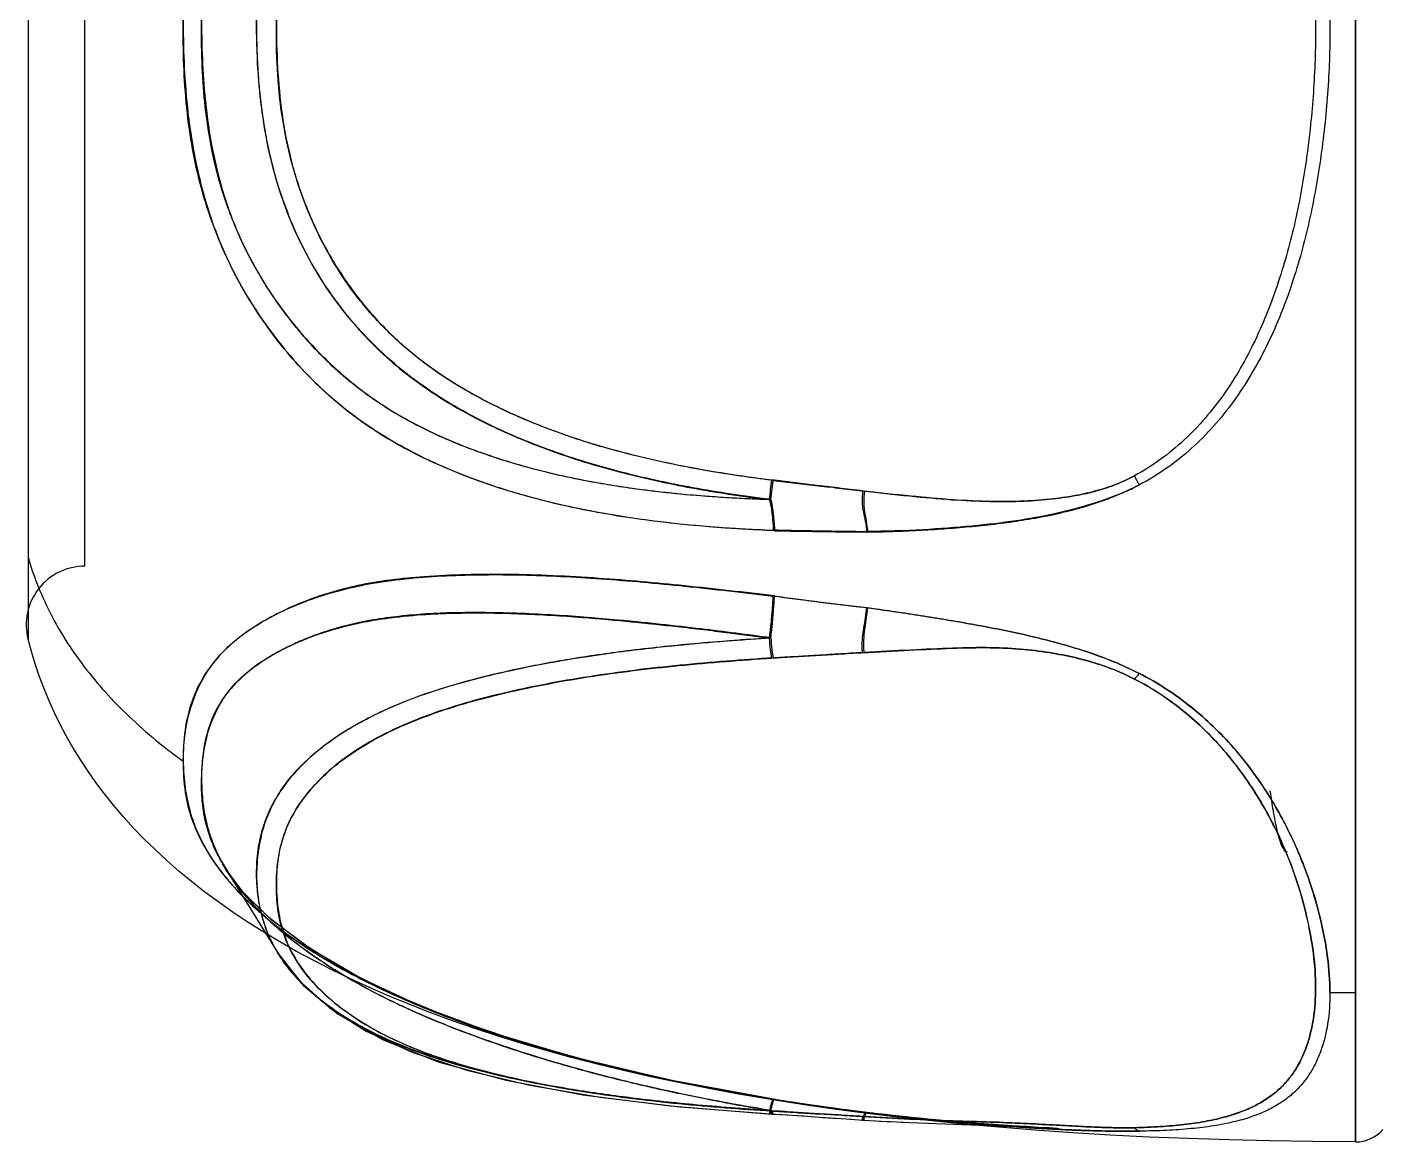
# Model space of a CAD drawing. Header units: millimetres. Extents: x 4086 to 8300, y 123 to 1549.
# Drawn here: x 7337.46 to 7352.25, y 820.61 to 832.77 of the extents above; entities that cross this region are included whole.
import ezdxf

# ---------------------------------------------------------------- set-up
doc = ezdxf.new("R2010")
doc.units = ezdxf.units.MM
doc.layers.add('端子', color=102, linetype='Continuous')

msp = doc.modelspace()

# ---------------------------------------------------------------- linework, layer by layer
at = {"layer": '端子', "color": 0, "linetype": 'Continuous'}
for p, q in [((7351.95, 844.928), (7351.95, 820.609)), ((7351.952, 844.928), (7351.952, 820.609)), ((7337.473, 839.446), (7337.473, 826.091)), ((7338.093, 826.889), (7338.093, 838.649)), ((7345.575, 827.612), (7345.601, 827.824)), ((7351.023, 824.431), (7351.022, 824.439)), ((7339.626, 823.59), (7340.201, 822.663)), ((7339.638, 823.573), (7340.208, 822.654)), ((7345.659, 821.064), (7345.604, 821.073)), ((7345.892, 821.028), (7345.615, 821.071)), ((7345.998, 821.013), (7345.853, 821.035)), ((7346.152, 820.991), (7345.97, 821.017)), ((7346.12, 820.878), (7346.285, 820.867)), ((7346.303, 820.97), (7346.128, 820.994)), ((7346.145, 820.876), (7346.306, 820.865)), ((7346.434, 820.953), (7346.284, 820.973)), ((7346.285, 820.867), (7346.453, 820.855)), ((7346.503, 820.944), (7346.373, 820.961)), ((7346.436, 820.857), (7346.588, 820.845)), ((7346.708, 820.92), (7346.501, 820.945)), ((7346.826, 820.906), (7346.703, 820.92)), ((7346.938, 820.893), (7346.822, 820.906)), ((7347.059, 820.881), (7346.936, 820.894)), ((7347.174, 820.869), (7347.045, 820.882)), ((7347.286, 820.858), (7347.162, 820.87)), ((7347.413, 820.846), (7347.284, 820.858)), ((7346.571, 820.847), (7346.625, 820.843)), ((7346.588, 820.845), (7346.78, 820.835)), ((7346.759, 820.836), (7346.88, 820.83)), ((7346.78, 820.835), (7346.894, 820.829)), ((7346.88, 820.83), (7347.018, 820.824)), ((7346.997, 820.824), (7348.044, 820.783)), ((7347.535, 820.835), (7347.404, 820.847)), ((7347.67, 820.824), (7347.528, 820.836)), ((7347.812, 820.813), (7347.665, 820.825)), ((7347.898, 820.806), (7347.806, 820.813)), ((7348.057, 820.795), (7347.897, 820.806)), ((7348.018, 820.784), (7348.542, 820.763)), ((7348.208, 820.785), (7348.057, 820.795)), ((7348.359, 820.775), (7348.207, 820.784)), ((7348.493, 820.767), (7348.357, 820.775)), ((7348.445, 820.767), (7348.72, 820.755)), ((7348.612, 820.761), (7348.491, 820.767)), ((7348.701, 820.756), (7348.607, 820.761))]:
    msp.add_line(p, q, dxfattribs=at)
for points in [[(7345.614, 821.071), (7344.593, 821.257), (7343.675, 821.467), (7342.85, 821.698), (7342.112, 821.949), (7341.472, 822.212), (7340.933, 822.482), (7340.476, 822.764), (7340.099, 823.056), (7339.815, 823.338), (7339.623, 823.594)], [(7345.603, 821.074), (7344.455, 821.286), (7343.438, 821.529), (7342.537, 821.799), (7341.752, 822.091), (7341.098, 822.394), (7340.558, 822.71), (7340.131, 823.028), (7339.839, 823.309), (7339.639, 823.572)], [(7340.192, 822.677), (7340.436, 822.362), (7340.757, 822.076), (7341.163, 821.817), (7341.663, 821.588), (7342.259, 821.392), (7342.945, 821.229), (7343.714, 821.096), (7344.581, 820.993), (7345.572, 820.915)], [(7340.195, 822.672), (7340.474, 822.319), (7340.854, 822.003), (7341.346, 821.722), (7341.959, 821.48), (7342.687, 821.283), (7343.524, 821.124), (7344.478, 821.001), (7345.586, 820.912)], [(7345.572, 820.916), (7345.933, 820.893), (7346.145, 820.876)], [(7345.587, 820.913), (7345.762, 820.903), (7345.963, 820.89)]]:
    msp.add_lwpolyline(points, dxfattribs=at)
for centre, radius, start, end in [((7275.23, 836.399), 70.876, 352.88304, 353.05565), ((7338.093, 826.249), 0.64, 90, 194.2682), ((7352.126, 889.496), 67.258, 269.61367, 269.84997), ((7351.952, 821.009), 0.4, 270, 318.3894)]:
    msp.add_arc(centre, radius, start, end, dxfattribs=at)
for points, knots in [([(7345.615, 838.262), (7345.376, 838.252), (7344.952, 838.227), (7344.348, 838.167), (7343.829, 838.092), (7343.334, 837.995), (7342.853, 837.874), (7342.344, 837.711), (7341.798, 837.486), (7341.23, 837.174), (7340.674, 836.742), (7340.17, 836.186), (7339.731, 835.516), (7339.401, 834.737), (7339.206, 833.866), (7339.152, 832.925), (7339.183, 831.977), (7339.33, 831.066), (7339.614, 830.244), (7340.034, 829.532), (7340.535, 828.933), (7341.093, 828.461), (7341.674, 828.116), (7342.234, 827.87), (7342.766, 827.691), (7343.263, 827.561), (7343.773, 827.458), (7344.305, 827.379), (7344.922, 827.316), (7345.358, 827.291), (7345.602, 827.281)], [0, 0, 0, 0, 0.037272, 0.066293, 0.094445, 0.119035, 0.144822, 0.171736, 0.202224, 0.236738, 0.27231, 0.311362, 0.353278, 0.396402, 0.442618, 0.491552, 0.542845, 0.590278, 0.634789, 0.677413, 0.718433, 0.755855, 0.790791, 0.823283, 0.851048, 0.878137, 0.903321, 0.931985, 0.961901, 1, 1, 1, 1]), ([(7345.615, 827.276), (7345.376, 827.285), (7344.95, 827.31), (7344.344, 827.371), (7343.821, 827.447), (7343.322, 827.545), (7342.837, 827.668), (7342.322, 827.834), (7341.774, 828.063), (7341.205, 828.379), (7340.654, 828.814), (7340.155, 829.371), (7339.723, 830.037), (7339.398, 830.81), (7339.206, 831.671), (7339.152, 832.602), (7339.182, 833.542), (7339.324, 834.445), (7339.599, 835.26), (7340.01, 835.971), (7340.504, 836.572), (7341.057, 837.051), (7341.639, 837.403), (7342.203, 837.655), (7342.742, 837.839), (7343.245, 837.972), (7343.76, 838.077), (7344.297, 838.158), (7344.919, 838.221), (7345.357, 838.246), (7345.602, 838.256)], [0, 0, 0, 0, 0.037346, 0.066522, 0.094836, 0.119607, 0.145717, 0.172825, 0.203746, 0.238209, 0.273832, 0.312707, 0.354189, 0.396884, 0.442618, 0.491003, 0.541878, 0.588836, 0.633021, 0.675089, 0.716019, 0.753622, 0.788525, 0.821631, 0.84968, 0.877239, 0.902676, 0.931579, 0.961741, 1, 1, 1, 1]), ([(7345.575, 837.925), (7345.448, 837.921), (7345.193, 837.91), (7344.793, 837.883), (7344.441, 837.85), (7344.152, 837.814), (7343.9, 837.778), (7343.61, 837.73), (7343.259, 837.658), (7342.887, 837.565), (7342.515, 837.451), (7342.167, 837.322), (7341.85, 837.183), (7341.556, 837.03), (7341.29, 836.866), (7341.043, 836.687), (7340.818, 836.496), (7340.613, 836.293), (7340.435, 836.093), (7340.291, 835.911), (7340.181, 835.756), (7340.092, 835.623), (7339.998, 835.472), (7339.885, 835.27), (7339.778, 835.05), (7339.68, 834.815), (7339.586, 834.549), (7339.502, 834.236), (7339.432, 833.872), (7339.385, 833.473), (7339.363, 833.015), (7339.366, 832.55), (7339.392, 832.059), (7339.453, 831.561), (7339.57, 831.031), (7339.757, 830.503), (7340.025, 829.991), (7340.353, 829.531), (7340.718, 829.134), (7341.059, 828.841), (7341.408, 828.598), (7341.746, 828.407), (7342.113, 828.24), (7342.466, 828.106), (7342.823, 827.994), (7343.175, 827.902), (7343.5, 827.832), (7343.791, 827.78), (7344.007, 827.747), (7344.189, 827.722), (7344.366, 827.701), (7344.602, 827.676), (7344.861, 827.654), (7345.115, 827.637), (7345.343, 827.625), (7345.49, 827.62), (7345.56, 827.618)], [0, 0, 0, 0, 0.020802, 0.041599, 0.065545, 0.078507, 0.089182, 0.107083, 0.126562, 0.147556, 0.169764, 0.190123, 0.208017, 0.226287, 0.244271, 0.259031, 0.275982, 0.292534, 0.305986, 0.319737, 0.330463, 0.336959, 0.345996, 0.359496, 0.374617, 0.385902, 0.401179, 0.42057, 0.43881, 0.461763, 0.486063, 0.513675, 0.537719, 0.566251, 0.595554, 0.626213, 0.657417, 0.689676, 0.718301, 0.745167, 0.762943, 0.78781, 0.808297, 0.828856, 0.849324, 0.869509, 0.888199, 0.903616, 0.917855, 0.923853, 0.933534, 0.947021, 0.962696, 0.97599, 0.988441, 1, 1, 1, 1]), ([(7345.575, 827.613), (7345.448, 827.617), (7345.193, 827.627), (7344.793, 827.654), (7344.441, 827.688), (7344.152, 827.724), (7343.9, 827.759), (7343.61, 827.807), (7343.26, 827.879), (7342.888, 827.972), (7342.515, 828.087), (7342.168, 828.215), (7341.851, 828.354), (7341.557, 828.507), (7341.29, 828.671), (7341.044, 828.85), (7340.818, 829.042), (7340.614, 829.244), (7340.436, 829.445), (7340.291, 829.627), (7340.181, 829.781), (7340.092, 829.915), (7339.998, 830.066), (7339.885, 830.267), (7339.778, 830.487), (7339.68, 830.723), (7339.586, 830.989), (7339.502, 831.302), (7339.432, 831.666), (7339.385, 832.065), (7339.363, 832.524), (7339.366, 832.989), (7339.392, 833.48), (7339.453, 833.978), (7339.571, 834.508), (7339.758, 835.036), (7340.026, 835.548), (7340.355, 836.009), (7340.719, 836.405), (7341.06, 836.698), (7341.41, 836.941), (7341.747, 837.131), (7342.115, 837.298), (7342.467, 837.432), (7342.825, 837.544), (7343.177, 837.636), (7343.502, 837.705), (7343.793, 837.758), (7344.008, 837.791), (7344.19, 837.815), (7344.367, 837.837), (7344.603, 837.862), (7344.862, 837.884), (7345.115, 837.901), (7345.343, 837.912), (7345.49, 837.918), (7345.56, 837.92)], [0, 0, 0, 0, 0.0208, 0.041593, 0.065535, 0.0785, 0.08916, 0.107053, 0.126525, 0.147515, 0.169722, 0.190087, 0.207983, 0.226256, 0.244245, 0.259011, 0.275963, 0.292523, 0.305978, 0.319734, 0.330463, 0.33696, 0.346, 0.359505, 0.374627, 0.38591, 0.401202, 0.420593, 0.43884, 0.461802, 0.486122, 0.513773, 0.537788, 0.566331, 0.595643, 0.62632, 0.657532, 0.689789, 0.718402, 0.745262, 0.763019, 0.787897, 0.808389, 0.82895, 0.849423, 0.869603, 0.888278, 0.903693, 0.917908, 0.92389, 0.933586, 0.947081, 0.962739, 0.976016, 0.988453, 1, 1, 1, 1]), ([(7345.56, 827.618), (7345.28, 827.652), (7344.755, 827.73), (7344.025, 827.886), (7343.393, 828.068), (7342.849, 828.27), (7342.382, 828.486), (7341.986, 828.712), (7341.65, 828.944), (7341.359, 829.188), (7341.099, 829.449), (7340.863, 829.731), (7340.652, 830.037), (7340.467, 830.362), (7340.312, 830.708), (7340.185, 831.074), (7340.086, 831.468), (7340.013, 831.906), (7339.971, 832.397), (7339.961, 832.921), (7339.988, 833.433), (7340.05, 833.898), (7340.142, 834.317), (7340.263, 834.703), (7340.413, 835.063), (7340.59, 835.399), (7340.792, 835.712), (7341.019, 836.003), (7341.271, 836.272), (7341.551, 836.52), (7341.869, 836.752), (7342.237, 836.976), (7342.672, 837.192), (7343.187, 837.401), (7343.778, 837.588), (7344.402, 837.739), (7345.006, 837.849), (7345.393, 837.903), (7345.575, 837.925)], [0, 0, 0, 0, 0.049736, 0.093307, 0.131397, 0.165326, 0.195472, 0.221878, 0.245465, 0.267349, 0.288629, 0.310166, 0.332104, 0.353908, 0.375984, 0.398693, 0.422021, 0.447515, 0.476681, 0.508846, 0.539754, 0.566721, 0.591495, 0.615146, 0.637863, 0.660055, 0.681869, 0.703486, 0.724923, 0.746607, 0.769288, 0.794089, 0.822351, 0.854738, 0.891885, 0.931304, 0.967758, 1, 1, 1, 1]), ([(7345.56, 837.92), (7345.278, 837.885), (7344.749, 837.807), (7344.013, 837.649), (7343.376, 837.464), (7342.829, 837.259), (7342.36, 837.04), (7341.963, 836.812), (7341.627, 836.576), (7341.336, 836.329), (7341.076, 836.063), (7340.839, 835.775), (7340.629, 835.464), (7340.445, 835.132), (7340.293, 834.781), (7340.169, 834.407), (7340.072, 834.002), (7340.003, 833.55), (7339.966, 833.045), (7339.963, 832.515), (7339.997, 832.008), (7340.067, 831.548), (7340.166, 831.134), (7340.294, 830.751), (7340.452, 830.392), (7340.637, 830.058), (7340.849, 829.747), (7341.085, 829.459), (7341.346, 829.194), (7341.64, 828.949), (7341.975, 828.716), (7342.368, 828.491), (7342.835, 828.274), (7343.387, 828.067), (7344.036, 827.88), (7344.776, 827.723), (7345.302, 827.646), (7345.575, 827.613)], [0, 0, 0, 0, 0.050113, 0.094095, 0.132488, 0.166647, 0.19694, 0.223444, 0.247137, 0.269143, 0.290638, 0.312482, 0.334684, 0.35669, 0.379067, 0.402082, 0.425899, 0.452298, 0.482519, 0.515033, 0.545445, 0.57203, 0.596685, 0.620335, 0.643157, 0.665534, 0.687528, 0.709328, 0.730911, 0.753016, 0.776584, 0.802686, 0.83268, 0.867045, 0.906451, 0.951544, 1, 1, 1, 1]), ([(7349.595, 837.761), (7349.698, 837.708), (7349.895, 837.587), (7350.255, 837.299), (7350.641, 836.863), (7350.994, 836.26), (7351.258, 835.607), (7351.451, 834.922), (7351.579, 834.214), (7351.655, 833.494), (7351.682, 832.768), (7351.656, 832.043), (7351.578, 831.323), (7351.449, 830.616), (7351.259, 829.93), (7350.994, 829.277), (7350.64, 828.675), (7350.256, 828.238), (7349.895, 827.95), (7349.698, 827.829), (7349.595, 827.776)], [0, 0, 0, 0, 0.030569, 0.061082, 0.122107, 0.183458, 0.24553, 0.308306, 0.371818, 0.43582, 0.500027, 0.564214, 0.628168, 0.691693, 0.754509, 0.816544, 0.877906, 0.938899, 0.969399, 1, 1, 1, 1]), ([(7345.601, 837.713), (7345.261, 837.672), (7344.585, 837.567), (7343.585, 837.322), (7342.784, 837.019), (7342.178, 836.7), (7341.752, 836.412), (7341.365, 836.072), (7340.916, 835.554), (7340.492, 834.803), (7340.264, 833.971), (7340.19, 833.292), (7340.177, 832.778), (7340.193, 832.264), (7340.245, 831.753), (7340.349, 831.251), (7340.516, 830.763), (7340.741, 830.299), (7341.022, 829.867), (7341.355, 829.477), (7341.74, 829.14), (7342.165, 828.851), (7342.619, 828.607), (7343.092, 828.403), (7343.738, 828.179), (7344.569, 827.977), (7345.247, 827.872), (7345.586, 827.83)], [0, 0, 0, 0, 0.0625, 0.125, 0.1875, 0.21875, 0.25, 0.28125, 0.3125, 0.375, 0.4375, 0.46875, 0.5, 0.53125, 0.5625, 0.59375, 0.625, 0.65625, 0.6875, 0.71875, 0.75, 0.78125, 0.8125, 0.84375, 0.875, 0.9375, 1, 1, 1, 1]), ([(7345.601, 827.824), (7345.261, 827.866), (7344.585, 827.97), (7343.585, 828.215), (7342.784, 828.518), (7342.178, 828.838), (7341.752, 829.126), (7341.365, 829.465), (7340.916, 829.983), (7340.492, 830.735), (7340.264, 831.567), (7340.19, 832.246), (7340.177, 832.76), (7340.193, 833.274), (7340.245, 833.784), (7340.349, 834.286), (7340.516, 834.774), (7340.741, 835.239), (7341.022, 835.671), (7341.355, 836.06), (7341.74, 836.398), (7342.165, 836.687), (7342.619, 836.931), (7343.092, 837.134), (7343.738, 837.358), (7344.569, 837.561), (7345.247, 837.665), (7345.586, 837.707)], [0, 0, 0, 0, 0.0625, 0.125, 0.1875, 0.21875, 0.25, 0.28125, 0.3125, 0.375, 0.4375, 0.46875, 0.5, 0.53125, 0.5625, 0.59375, 0.625, 0.65625, 0.6875, 0.71875, 0.75, 0.78125, 0.8125, 0.84375, 0.875, 0.9375, 1, 1, 1, 1]), ([(7349.541, 837.662), (7349.639, 837.61), (7349.828, 837.492), (7350.171, 837.209), (7350.536, 836.78), (7350.872, 836.19), (7351.124, 835.551), (7351.304, 834.878), (7351.427, 834.186), (7351.501, 833.48), (7351.525, 832.769), (7351.5, 832.057), (7351.428, 831.352), (7351.306, 830.659), (7351.123, 829.987), (7350.872, 829.348), (7350.537, 828.757), (7350.171, 828.329), (7349.827, 828.046), (7349.639, 827.927), (7349.541, 827.875)], [0, 0, 0, 0, 0.030171, 0.060305, 0.120828, 0.18206, 0.244192, 0.307246, 0.371089, 0.435406, 0.499978, 0.56457, 0.628936, 0.692766, 0.755777, 0.817946, 0.879169, 0.939722, 0.969867, 1, 1, 1, 1]), ([(7346.578, 827.71), (7346.488, 827.718), (7346.311, 827.743), (7346.056, 827.772), (7345.815, 827.801), (7345.662, 827.822), (7345.586, 827.83)], [0, 0, 0, 0, 0.270115, 0.537354, 0.771034, 1, 1, 1, 1]), ([(7345.601, 827.824), (7345.683, 827.816), (7345.847, 827.795), (7346.095, 827.766), (7346.345, 827.739), (7346.512, 827.714), (7346.596, 827.707)], [0, 0, 0, 0, 0.246382, 0.495465, 0.747269, 1, 1, 1, 1]), ([(7346.578, 827.71), (7346.747, 827.69), (7347.071, 827.655), (7347.534, 827.612), (7347.95, 827.592), (7348.318, 827.594), (7348.638, 827.618), (7348.916, 827.659), (7349.155, 827.714), (7349.36, 827.786), (7349.484, 827.844), (7349.541, 827.875)], [0, 0, 0, 0, 0.170461, 0.32472, 0.463164, 0.584922, 0.690978, 0.783451, 0.864027, 0.935143, 1, 1, 1, 1]), ([(7349.541, 827.875), (7349.485, 827.844), (7349.361, 827.786), (7349.156, 827.715), (7348.918, 827.659), (7348.643, 827.618), (7348.324, 827.594), (7347.958, 827.591), (7347.545, 827.611), (7347.086, 827.653), (7346.764, 827.687), (7346.596, 827.707)], [0, 0, 0, 0, 0.065046, 0.136318, 0.217009, 0.309579, 0.415709, 0.537457, 0.675774, 0.829835, 1, 1, 1, 1]), ([(7349.541, 827.875), (7349.546, 827.863), (7349.557, 827.84), (7349.575, 827.807), (7349.588, 827.786), (7349.595, 827.776)], [0, 0, 0, 0, 0.339612, 0.675413, 1, 1, 1, 1]), ([(7346.578, 827.71), (7346.576, 827.697), (7346.573, 827.672), (7346.571, 827.636), (7346.57, 827.604), (7346.571, 827.573), (7346.573, 827.545), (7346.576, 827.517), (7346.582, 827.488), (7346.588, 827.456), (7346.597, 827.421), (7346.606, 827.378), (7346.615, 827.325), (7346.619, 827.286), (7346.621, 827.264)], [0, 0, 0, 0, 0.086698, 0.166602, 0.238969, 0.305047, 0.367645, 0.429408, 0.493685, 0.563714, 0.643396, 0.737995, 0.853192, 1, 1, 1, 1]), ([(7346.596, 827.707), (7346.591, 827.665), (7346.585, 827.595), (7346.592, 827.502), (7346.609, 827.417), (7346.622, 827.338), (7346.629, 827.282), (7346.63, 827.262)], [0, 0, 0, 0, 0.280003, 0.466672, 0.624809, 0.862265, 1, 1, 1, 1]), ([(7349.595, 827.776), (7349.511, 827.732), (7349.325, 827.65), (7349.016, 827.544), (7348.653, 827.452), (7348.234, 827.377), (7347.755, 827.321), (7347.211, 827.281), (7346.826, 827.269), (7346.621, 827.266)], [0, 0, 0, 0, 0.09347, 0.200301, 0.322545, 0.462091, 0.620092, 0.798254, 1, 1, 1, 1]), ([(7346.63, 827.261), (7346.723, 827.263), (7346.907, 827.267), (7347.184, 827.279), (7347.461, 827.296), (7347.737, 827.319), (7348.012, 827.347), (7348.286, 827.384), (7348.559, 827.43), (7348.828, 827.49), (7349.092, 827.565), (7349.349, 827.658), (7349.515, 827.734), (7349.595, 827.776)], [0, 0, 0, 0, 0.091378, 0.182686, 0.274044, 0.36531, 0.456435, 0.54768, 0.638816, 0.72948, 0.82007, 0.910251, 1, 1, 1, 1]), ([(7345.56, 827.618), (7345.562, 827.61), (7345.568, 827.588), (7345.577, 827.541), (7345.585, 827.483), (7345.592, 827.42), (7345.598, 827.355), (7345.601, 827.307), (7345.602, 827.282)], [0, 0, 0, 0, 0.067842, 0.207345, 0.425057, 0.578601, 0.77063, 1, 1, 1, 1]), ([(7345.575, 827.612), (7345.579, 827.598), (7345.585, 827.571), (7345.591, 827.533), (7345.595, 827.503), (7345.599, 827.472), (7345.603, 827.431), (7345.608, 827.382), (7345.612, 827.335), (7345.614, 827.301), (7345.615, 827.282), (7345.615, 827.276)], [0, 0, 0, 0, 0.12934, 0.243726, 0.33539, 0.398212, 0.52336, 0.69793, 0.836378, 0.940712, 1, 1, 1, 1]), ([(7346.621, 827.264), (7346.613, 827.264), (7346.565, 827.264), (7346.477, 827.266), (7346.356, 827.267), (7346.234, 827.269), (7346.112, 827.271), (7345.989, 827.273), (7345.867, 827.275), (7345.746, 827.278), (7345.658, 827.28), (7345.61, 827.281), (7345.602, 827.281)], [0, 0, 0, 0, 0.02297, 0.141526, 0.259625, 0.380375, 0.50032, 0.620247, 0.740994, 0.859679, 0.977545, 1, 1, 1, 1]), ([(7345.615, 827.276), (7345.623, 827.275), (7345.671, 827.274), (7345.759, 827.273), (7345.881, 827.27), (7346.004, 827.269), (7346.126, 827.267), (7346.249, 827.265), (7346.372, 827.264), (7346.494, 827.262), (7346.58, 827.262), (7346.626, 827.262), (7346.63, 827.262)], [0, 0, 0, 0, 0.022863, 0.14183, 0.260988, 0.382598, 0.503473, 0.624353, 0.745921, 0.864898, 0.985583, 1, 1, 1, 1]), ([(7337.473, 826.986), (7337.502, 826.886), (7337.57, 826.688), (7337.7, 826.397), (7337.861, 826.109), (7338.125, 825.722), (7338.452, 825.355), (7338.837, 825.01), (7339.053, 824.843), (7339.166, 824.761)], [0, 0, 0, 0, 0.108886, 0.220602, 0.335989, 0.455943, 0.713082, 0.852375, 1, 1, 1, 1]), ([(7345.616, 826.564), (7345.289, 826.603), (7344.651, 826.676), (7343.68, 826.764), (7342.731, 826.809), (7341.851, 826.791), (7341.101, 826.703), (7340.488, 826.521), (7339.985, 826.273), (7339.584, 825.969), (7339.322, 825.609), (7339.198, 825.24), (7339.161, 824.897), (7339.167, 824.586), (7339.212, 824.291), (7339.305, 824.001), (7339.466, 823.698), (7339.718, 823.373), (7340.07, 823.041), (7340.497, 822.727), (7340.944, 822.464), (7341.38, 822.247), (7341.799, 822.066), (7342.207, 821.91), (7342.615, 821.769), (7343.027, 821.642), (7343.46, 821.52), (7343.925, 821.403), (7344.425, 821.29), (7344.992, 821.176), (7345.386, 821.108), (7345.605, 821.073)], [0, 0, 0, 0, 0.063843, 0.124532, 0.1892, 0.248014, 0.295182, 0.33536, 0.371448, 0.403405, 0.432148, 0.456407, 0.47812, 0.498706, 0.516713, 0.535711, 0.557592, 0.582937, 0.615144, 0.651098, 0.685596, 0.715624, 0.745639, 0.773992, 0.800569, 0.829274, 0.857657, 0.887858, 0.922249, 0.957135, 1, 1, 1, 1]), ([(7339.166, 824.761), (7339.168, 824.905), (7339.193, 825.193), (7339.331, 825.615), (7339.607, 826), (7340.041, 826.31), (7340.592, 826.559), (7341.273, 826.729), (7342.04, 826.795), (7342.871, 826.801), (7343.738, 826.756), (7344.654, 826.673), (7345.28, 826.601), (7345.602, 826.561)], [0, 0, 0, 0, 0.057595, 0.114849, 0.175176, 0.243697, 0.325558, 0.415711, 0.523195, 0.632284, 0.747923, 0.870057, 1, 1, 1, 1]), ([(7345.56, 826.104), (7345.562, 826.118), (7345.568, 826.16), (7345.576, 826.238), (7345.585, 826.325), (7345.592, 826.409), (7345.597, 826.483), (7345.601, 826.535), (7345.602, 826.561)], [0, 0, 0, 0, 0.091096, 0.27632, 0.51583, 0.663098, 0.82621, 1, 1, 1, 1]), ([(7345.575, 826.107), (7345.578, 826.135), (7345.584, 826.184), (7345.591, 826.248), (7345.595, 826.296), (7345.599, 826.34), (7345.603, 826.391), (7345.608, 826.45), (7345.611, 826.502), (7345.614, 826.538), (7345.615, 826.557), (7345.616, 826.564)], [0, 0, 0, 0, 0.182154, 0.323191, 0.425677, 0.491431, 0.612871, 0.765259, 0.875982, 0.954883, 1, 1, 1, 1]), ([(7346.621, 826.434), (7346.613, 826.435), (7346.565, 826.44), (7346.477, 826.45), (7346.356, 826.464), (7346.234, 826.479), (7346.111, 826.494), (7345.989, 826.51), (7345.867, 826.525), (7345.746, 826.541), (7345.658, 826.553), (7345.61, 826.56), (7345.602, 826.561)], [0, 0, 0, 0, 0.02289, 0.141276, 0.259268, 0.379947, 0.499864, 0.619811, 0.740617, 0.859402, 0.977444, 1, 1, 1, 1]), ([(7345.616, 826.564), (7345.623, 826.563), (7345.671, 826.556), (7345.759, 826.545), (7345.881, 826.528), (7346.004, 826.512), (7346.126, 826.496), (7346.249, 826.481), (7346.372, 826.466), (7346.494, 826.451), (7346.58, 826.441), (7346.626, 826.436), (7346.63, 826.435)], [0, 0, 0, 0, 0.022822, 0.141906, 0.261165, 0.382839, 0.50374, 0.624602, 0.74611, 0.864996, 0.985545, 1, 1, 1, 1]), ([(7345.575, 826.107), (7345.448, 826.124), (7345.194, 826.158), (7344.793, 826.207), (7344.442, 826.247), (7344.152, 826.277), (7343.901, 826.302), (7343.611, 826.328), (7343.261, 826.353), (7342.89, 826.373), (7342.518, 826.383), (7342.171, 826.383), (7341.855, 826.372), (7341.561, 826.348), (7341.295, 826.314), (7341.049, 826.268), (7340.824, 826.211), (7340.618, 826.143), (7340.439, 826.071), (7340.294, 826.003), (7340.182, 825.943), (7340.093, 825.89), (7340, 825.83), (7339.888, 825.749), (7339.78, 825.655), (7339.681, 825.552), (7339.588, 825.433), (7339.503, 825.284), (7339.432, 825.105), (7339.385, 824.903), (7339.363, 824.671), (7339.366, 824.436), (7339.392, 824.189), (7339.456, 823.935), (7339.579, 823.657), (7339.771, 823.367), (7340.04, 823.071), (7340.367, 822.792), (7340.73, 822.537), (7341.066, 822.336), (7341.414, 822.154), (7341.75, 821.998), (7342.116, 821.848), (7342.467, 821.718), (7342.824, 821.597), (7343.176, 821.489), (7343.5, 821.396), (7343.791, 821.32), (7344.007, 821.266), (7344.189, 821.224), (7344.366, 821.183), (7344.602, 821.132), (7344.861, 821.08), (7345.114, 821.031), (7345.343, 820.99), (7345.49, 820.965), (7345.56, 820.953)], [0, 0, 0, 0, 0.02594, 0.05181, 0.081492, 0.097496, 0.11064, 0.132575, 0.156252, 0.18148, 0.20775, 0.231365, 0.25164, 0.271748, 0.290832, 0.305872, 0.322382, 0.337723, 0.349643, 0.361333, 0.370112, 0.375288, 0.382311, 0.392433, 0.403272, 0.411053, 0.421248, 0.433852, 0.445525, 0.460113, 0.475491, 0.492681, 0.507498, 0.525485, 0.54539, 0.56867, 0.595427, 0.626027, 0.655416, 0.68485, 0.705241, 0.734749, 0.759671, 0.785038, 0.810539, 0.835838, 0.859341, 0.878758, 0.896698, 0.904255, 0.91645, 0.933431, 0.953151, 0.96986, 0.985497, 1, 1, 1, 1]), ([(7345.575, 820.951), (7345.447, 820.972), (7345.193, 821.016), (7344.792, 821.092), (7344.441, 821.166), (7344.152, 821.232), (7343.9, 821.292), (7343.61, 821.367), (7343.26, 821.464), (7342.888, 821.577), (7342.516, 821.701), (7342.169, 821.828), (7341.853, 821.956), (7341.559, 822.085), (7341.294, 822.214), (7341.047, 822.346), (7340.823, 822.48), (7340.617, 822.615), (7340.438, 822.744), (7340.293, 822.858), (7340.182, 822.953), (7340.092, 823.035), (7339.999, 823.124), (7339.888, 823.242), (7339.78, 823.369), (7339.682, 823.501), (7339.59, 823.645), (7339.505, 823.81), (7339.434, 823.996), (7339.385, 824.195), (7339.363, 824.424), (7339.366, 824.656), (7339.392, 824.903), (7339.453, 825.155), (7339.573, 825.416), (7339.767, 825.661), (7340.041, 825.875), (7340.37, 826.048), (7340.732, 826.184), (7341.069, 826.27), (7341.417, 826.329), (7341.753, 826.362), (7342.118, 826.378), (7342.469, 826.381), (7342.826, 826.372), (7343.177, 826.355), (7343.501, 826.333), (7343.792, 826.308), (7344.007, 826.288), (7344.189, 826.27), (7344.366, 826.251), (7344.603, 826.225), (7344.862, 826.195), (7345.115, 826.163), (7345.343, 826.134), (7345.49, 826.114), (7345.56, 826.104)], [0, 0, 0, 0, 0.026108, 0.052247, 0.082387, 0.098715, 0.11217, 0.134728, 0.15924, 0.185575, 0.21327, 0.238441, 0.260294, 0.282204, 0.303259, 0.320038, 0.33865, 0.356093, 0.369734, 0.383207, 0.393386, 0.399408, 0.40762, 0.419485, 0.432167, 0.441199, 0.452831, 0.466576, 0.478664, 0.493083, 0.507898, 0.524879, 0.53996, 0.558093, 0.576997, 0.59765, 0.620531, 0.646835, 0.672489, 0.698558, 0.716873, 0.743782, 0.766859, 0.790643, 0.814806, 0.839001, 0.861662, 0.880505, 0.898002, 0.905394, 0.917352, 0.934052, 0.953515, 0.970057, 0.985575, 1, 1, 1, 1]), ([(7346.578, 825.945), (7346.573, 825.969), (7346.569, 826.024), (7346.575, 826.114), (7346.591, 826.217), (7346.607, 826.325), (7346.617, 826.398), (7346.621, 826.434)], [0, 0, 0, 0, 0.146065, 0.335256, 0.550801, 0.780246, 1, 1, 1, 1]), ([(7346.596, 825.946), (7346.591, 825.968), (7346.586, 826.024), (7346.591, 826.117), (7346.603, 826.221), (7346.618, 826.329), (7346.627, 826.4), (7346.63, 826.435)], [0, 0, 0, 0, 0.141005, 0.339575, 0.563486, 0.782991, 1, 1, 1, 1]), ([(7349.595, 825.718), (7349.514, 825.759), (7349.348, 825.836), (7349.09, 825.934), (7348.825, 826.018), (7348.555, 826.091), (7348.282, 826.155), (7348.007, 826.211), (7347.731, 826.262), (7347.454, 826.31), (7347.177, 826.354), (7346.899, 826.396), (7346.714, 826.421), (7346.621, 826.434)], [0, 0, 0, 0, 0.088862, 0.178773, 0.269388, 0.360296, 0.45166, 0.543086, 0.63443, 0.725951, 0.817346, 0.90877, 1, 1, 1, 1]), ([(7346.63, 826.435), (7346.723, 826.422), (7346.908, 826.396), (7347.184, 826.354), (7347.461, 826.31), (7347.737, 826.262), (7348.012, 826.211), (7348.286, 826.155), (7348.558, 826.091), (7348.827, 826.018), (7349.091, 825.934), (7349.349, 825.836), (7349.514, 825.759), (7349.595, 825.718)], [0, 0, 0, 0, 0.091365, 0.18274, 0.274214, 0.365633, 0.456944, 0.548408, 0.639774, 0.730621, 0.821237, 0.911119, 1, 1, 1, 1]), ([(7345.56, 820.953), (7345.281, 820.97), (7344.76, 821.008), (7344.032, 821.087), (7343.402, 821.177), (7342.859, 821.278), (7342.393, 821.385), (7341.997, 821.497), (7341.661, 821.612), (7341.37, 821.733), (7341.111, 821.862), (7340.875, 822.002), (7340.663, 822.153), (7340.477, 822.315), (7340.32, 822.487), (7340.192, 822.671), (7340.091, 822.869), (7340.016, 823.088), (7339.971, 823.333), (7339.961, 823.596), (7339.986, 823.853), (7340.048, 824.088), (7340.14, 824.299), (7340.26, 824.492), (7340.409, 824.673), (7340.585, 824.841), (7340.787, 824.998), (7341.012, 825.142), (7341.262, 825.275), (7341.54, 825.399), (7341.853, 825.515), (7342.219, 825.627), (7342.636, 825.732), (7343.08, 825.824), (7343.508, 825.897), (7343.897, 825.952), (7344.247, 825.995), (7344.563, 826.028), (7344.851, 826.055), (7345.112, 826.076), (7345.351, 826.093), (7345.502, 826.103), (7345.575, 826.107)], [0, 0, 0, 0, 0.062431, 0.116761, 0.163641, 0.204637, 0.240229, 0.270494, 0.296532, 0.319586, 0.340888, 0.361292, 0.380832, 0.398991, 0.41619, 0.432818, 0.448935, 0.465706, 0.484284, 0.504537, 0.524224, 0.541882, 0.558565, 0.575377, 0.592663, 0.610746, 0.629694, 0.649648, 0.670558, 0.692862, 0.717504, 0.745337, 0.778308, 0.813636, 0.846492, 0.875432, 0.901493, 0.925141, 0.946578, 0.966038, 0.983763, 1, 1, 1, 1]), ([(7345.56, 826.104), (7345.286, 826.087), (7344.766, 826.049), (7344.037, 825.972), (7343.4, 825.881), (7342.851, 825.778), (7342.381, 825.669), (7341.983, 825.556), (7341.645, 825.439), (7341.352, 825.316), (7341.091, 825.185), (7340.855, 825.042), (7340.643, 824.887), (7340.458, 824.722), (7340.303, 824.548), (7340.176, 824.362), (7340.077, 824.16), (7340.006, 823.933), (7339.967, 823.679), (7339.962, 823.412), (7339.996, 823.156), (7340.065, 822.924), (7340.163, 822.715), (7340.292, 822.522), (7340.45, 822.343), (7340.635, 822.177), (7340.845, 822.021), (7341.079, 821.877), (7341.339, 821.744), (7341.63, 821.622), (7341.962, 821.507), (7342.352, 821.395), (7342.812, 821.286), (7343.359, 821.183), (7344.001, 821.089), (7344.75, 821.008), (7345.287, 820.968), (7345.575, 820.951)], [0, 0, 0, 0, 0.061408, 0.116445, 0.163873, 0.205313, 0.241212, 0.271665, 0.29784, 0.321032, 0.342501, 0.363099, 0.3828, 0.40106, 0.418315, 0.434889, 0.451141, 0.468437, 0.487779, 0.508416, 0.527894, 0.545353, 0.562239, 0.579365, 0.596969, 0.615437, 0.634855, 0.655363, 0.67687, 0.700042, 0.725843, 0.755452, 0.790498, 0.831647, 0.879697, 0.935534, 1, 1, 1, 1]), ([(7345.586, 825.885), (7345.583, 825.898), (7345.578, 825.929), (7345.568, 826.002), (7345.563, 826.062), (7345.56, 826.104)], [0, 0, 0, 0, 0.181784, 0.425283, 1, 1, 1, 1]), ([(7345.575, 826.107), (7345.577, 826.065), (7345.582, 826.005), (7345.592, 825.932), (7345.598, 825.901), (7345.601, 825.888)], [0, 0, 0, 0, 0.574634, 0.818138, 1, 1, 1, 1]), ([(7345.601, 825.888), (7345.263, 825.867), (7344.591, 825.816), (7343.6, 825.695), (7342.798, 825.544), (7342.188, 825.384), (7341.765, 825.242), (7341.38, 825.075), (7341.042, 824.883), (7340.758, 824.669), (7340.53, 824.437), (7340.36, 824.192), (7340.248, 823.938), (7340.191, 823.679), (7340.177, 823.42), (7340.193, 823.162), (7340.247, 822.903), (7340.355, 822.647), (7340.525, 822.402), (7340.752, 822.17), (7341.035, 821.956), (7341.37, 821.762), (7341.753, 821.596), (7342.175, 821.454), (7342.626, 821.333), (7343.096, 821.232), (7343.745, 821.12), (7344.577, 821.019), (7345.248, 820.967), (7345.586, 820.946)], [0, 0, 0, 0, 0.078486, 0.155938, 0.231117, 0.267307, 0.301897, 0.33436, 0.36429, 0.391602, 0.416459, 0.439181, 0.460302, 0.480443, 0.500284, 0.520146, 0.540261, 0.561256, 0.583984, 0.608875, 0.636146, 0.665918, 0.698214, 0.73273, 0.768928, 0.80618, 0.844107, 0.921481, 1, 1, 1, 1]), ([(7345.601, 820.944), (7345.263, 820.964), (7344.591, 821.016), (7343.6, 821.137), (7342.798, 821.287), (7342.188, 821.447), (7341.765, 821.589), (7341.38, 821.757), (7341.042, 821.949), (7340.758, 822.163), (7340.53, 822.394), (7340.36, 822.639), (7340.248, 822.893), (7340.191, 823.152), (7340.177, 823.411), (7340.193, 823.67), (7340.247, 823.929), (7340.355, 824.185), (7340.525, 824.429), (7340.752, 824.661), (7341.035, 824.876), (7341.37, 825.069), (7341.753, 825.235), (7342.175, 825.378), (7342.626, 825.498), (7343.096, 825.599), (7343.745, 825.712), (7344.577, 825.812), (7345.248, 825.864), (7345.586, 825.885)], [0, 0, 0, 0, 0.078487, 0.155938, 0.231116, 0.267307, 0.301897, 0.33436, 0.36429, 0.391601, 0.416458, 0.43918, 0.4603, 0.48044, 0.500281, 0.520144, 0.540259, 0.561254, 0.583983, 0.608874, 0.636146, 0.665918, 0.698214, 0.73273, 0.768928, 0.80618, 0.844107, 0.921482, 1, 1, 1, 1]), ([(7346.578, 825.944), (7346.488, 825.942), (7346.311, 825.929), (7346.056, 825.915), (7345.815, 825.899), (7345.662, 825.892), (7345.586, 825.885)], [0, 0, 0, 0, 0.270088, 0.537383, 0.771044, 1, 1, 1, 1]), ([(7345.601, 825.887), (7345.682, 825.894), (7345.847, 825.902), (7346.095, 825.918), (7346.345, 825.931), (7346.512, 825.944), (7346.596, 825.946)], [0, 0, 0, 0, 0.246457, 0.495548, 0.747381, 1, 1, 1, 1]), ([(7346.578, 825.945), (7346.748, 825.955), (7347.072, 825.973), (7347.535, 825.994), (7347.95, 826.005), (7348.318, 825.986), (7348.639, 825.945), (7348.916, 825.889), (7349.154, 825.822), (7349.36, 825.745), (7349.484, 825.688), (7349.541, 825.657)], [0, 0, 0, 0, 0.169444, 0.323006, 0.461099, 0.582821, 0.689256, 0.782441, 0.863819, 0.935411, 1, 1, 1, 1]), ([(7349.541, 825.657), (7349.484, 825.687), (7349.36, 825.745), (7349.156, 825.821), (7348.919, 825.889), (7348.643, 825.945), (7348.324, 825.986), (7347.959, 826.005), (7347.546, 825.994), (7347.086, 825.974), (7346.764, 825.956), (7346.596, 825.947)], [0, 0, 0, 0, 0.06477, 0.13651, 0.217998, 0.311277, 0.417788, 0.539502, 0.677468, 0.830841, 1, 1, 1, 1]), ([(7349.541, 825.658), (7349.55, 825.666), (7349.569, 825.686), (7349.586, 825.706), (7349.595, 825.718)], [0, 0, 0, 0, 0.443742, 1, 1, 1, 1]), ([(7349.541, 825.658), (7349.547, 825.663), (7349.559, 825.675), (7349.577, 825.695), (7349.589, 825.71), (7349.595, 825.718)], [0, 0, 0, 0, 0.282164, 0.619689, 1, 1, 1, 1]), ([(7349.541, 825.658), (7349.733, 825.56), (7350.084, 825.327), (7350.52, 824.899), (7350.859, 824.439), (7351.114, 823.973), (7351.297, 823.518), (7351.422, 823.084), (7351.499, 822.678), (7351.525, 822.303), (7351.503, 821.961), (7351.442, 821.702), (7351.367, 821.517), (7351.297, 821.391), (7351.212, 821.277), (7351.111, 821.173), (7350.992, 821.08), (7350.799, 820.967), (7350.567, 820.885), (7350.305, 820.828), (7350.072, 820.795), (7349.815, 820.773), (7349.635, 820.766), (7349.541, 820.764)], [0, 0, 0, 0, 0.092667, 0.180314, 0.262172, 0.338241, 0.408663, 0.473534, 0.532773, 0.586593, 0.63539, 0.679813, 0.700768, 0.721222, 0.741564, 0.762228, 0.783696, 0.806506, 0.8584, 0.888721, 0.922371, 0.959465, 1, 1, 1, 1]), ([(7349.541, 820.764), (7349.636, 820.766), (7349.816, 820.773), (7350.073, 820.795), (7350.305, 820.828), (7350.511, 820.873), (7350.694, 820.93), (7350.853, 820.999), (7350.992, 821.08), (7351.111, 821.172), (7351.212, 821.276), (7351.325, 821.431), (7351.431, 821.656), (7351.503, 821.961), (7351.525, 822.302), (7351.498, 822.678), (7351.423, 823.084), (7351.299, 823.518), (7351.113, 823.973), (7350.859, 824.439), (7350.521, 824.9), (7350.084, 825.327), (7349.732, 825.559), (7349.541, 825.658)], [0, 0, 0, 0, 0.040629, 0.077683, 0.111251, 0.141524, 0.168803, 0.19358, 0.216413, 0.237851, 0.258449, 0.278751, 0.320152, 0.364602, 0.413347, 0.467156, 0.526458, 0.59133, 0.661711, 0.73782, 0.819646, 0.907369, 1, 1, 1, 1]), ([(7349.595, 825.718), (7349.796, 825.616), (7350.165, 825.374), (7350.554, 824.998), (7350.812, 824.678), (7351.029, 824.364), (7351.248, 823.97), (7351.443, 823.5), (7351.574, 823.053), (7351.653, 822.636), (7351.682, 822.252), (7351.659, 821.904), (7351.594, 821.642), (7351.514, 821.456), (7351.441, 821.33), (7351.352, 821.215), (7351.246, 821.112), (7351.12, 821.021), (7350.974, 820.942), (7350.806, 820.876), (7350.614, 820.821), (7350.397, 820.78), (7350.153, 820.75), (7349.883, 820.732), (7349.694, 820.727), (7349.595, 820.726)], [0, 0, 0, 0, 0.093656, 0.18227, 0.224278, 0.264736, 0.341124, 0.411501, 0.476114, 0.534933, 0.588061, 0.635972, 0.679501, 0.700039, 0.720083, 0.74001, 0.760316, 0.781569, 0.804342, 0.829193, 0.856685, 0.887306, 0.921319, 0.958874, 1, 1, 1, 1]), ([(7351.673, 822.24), (7351.673, 822.367), (7351.653, 822.636), (7351.573, 823.053), (7351.441, 823.5), (7351.248, 823.97), (7350.98, 824.453), (7350.624, 824.93), (7350.165, 825.374), (7349.796, 825.616), (7349.595, 825.718)], [0, 0, 0, 0, 0.090371, 0.190322, 0.300221, 0.419986, 0.54984, 0.690069, 0.840663, 1, 1, 1, 1]), ([(7339.166, 824.761), (7339.165, 824.647), (7339.175, 824.432), (7339.252, 824.125), (7339.382, 823.839), (7339.572, 823.552), (7339.836, 823.257), (7340.168, 822.966), (7340.547, 822.698), (7340.97, 822.45), (7341.472, 822.202), (7342.058, 821.961), (7342.789, 821.708), (7343.62, 821.472), (7344.591, 821.249), (7345.259, 821.128), (7345.615, 821.071)], [0, 0, 0, 0, 0.042999, 0.080906, 0.118615, 0.161019, 0.210233, 0.267369, 0.327267, 0.385102, 0.452464, 0.538017, 0.624279, 0.744062, 0.86389, 1, 1, 1, 1]), ([(7351.067, 824.157), (7351.063, 824.178), (7351.047, 824.269), (7351.033, 824.36), (7351.023, 824.431)], [0, 0, 0, 0, 0.226432, 1, 1, 1, 1]), ([(7351.21, 823.769), (7351.195, 823.769), (7351.173, 823.791), (7351.154, 823.827), (7351.136, 823.87), (7351.119, 823.925), (7351.094, 824.021), (7351.078, 824.1), (7351.067, 824.157)], [0, 0, 0, 0, 0.101868, 0.18527, 0.294346, 0.430088, 0.592896, 1, 1, 1, 1]), ([(7345.605, 821.073), (7345.603, 821.074), (7345.595, 821.073), (7345.589, 821.056), (7345.58, 821.032), (7345.572, 820.995), (7345.564, 820.968), (7345.56, 820.953)], [0, 0, 0, 0, 0.041122, 0.14357, 0.366908, 0.639183, 1, 1, 1, 1]), ([(7345.575, 820.95), (7345.577, 820.959), (7345.583, 820.984), (7345.591, 821.02), (7345.602, 821.05), (7345.606, 821.069), (7345.614, 821.072), (7345.615, 821.071)], [0, 0, 0, 0, 0.218013, 0.584319, 0.853142, 0.959683, 1, 1, 1, 1]), ([(7346.621, 820.929), (7346.613, 820.93), (7346.565, 820.936), (7346.477, 820.947), (7346.356, 820.963), (7346.234, 820.979), (7346.111, 820.996), (7345.989, 821.014), (7345.867, 821.032), (7345.746, 821.051), (7345.658, 821.064), (7345.612, 821.072), (7345.605, 821.073)], [0, 0, 0, 0, 0.022916, 0.141462, 0.25964, 0.380534, 0.50069, 0.6209, 0.742007, 0.861122, 0.979511, 1, 1, 1, 1]), ([(7345.615, 821.071), (7345.623, 821.07), (7345.671, 821.062), (7345.759, 821.048), (7345.881, 821.03), (7346.003, 821.012), (7346.126, 820.994), (7346.249, 820.977), (7346.372, 820.961), (7346.494, 820.945), (7346.58, 820.934), (7346.626, 820.928), (7346.63, 820.928)], [0, 0, 0, 0, 0.022919, 0.142122, 0.261469, 0.38318, 0.504089, 0.624932, 0.746395, 0.865207, 0.985639, 1, 1, 1, 1]), ([(7345.586, 820.946), (7345.585, 820.942), (7345.584, 820.935), (7345.581, 820.927), (7345.579, 820.923), (7345.577, 820.919), (7345.575, 820.916), (7345.573, 820.915), (7345.57, 820.915), (7345.567, 820.919), (7345.564, 820.927), (7345.562, 820.939), (7345.561, 820.948), (7345.56, 820.954)], [0, 0, 0, 0, 0.185134, 0.261262, 0.325679, 0.378019, 0.418326, 0.447783, 0.470911, 0.532344, 0.641482, 0.798953, 1, 1, 1, 1]), ([(7345.575, 820.951), (7345.575, 820.945), (7345.576, 820.936), (7345.579, 820.924), (7345.581, 820.917), (7345.584, 820.912), (7345.588, 820.912), (7345.589, 820.914), (7345.591, 820.916), (7345.593, 820.92), (7345.595, 820.924), (7345.598, 820.932), (7345.6, 820.939), (7345.601, 820.944)], [0, 0, 0, 0, 0.200942, 0.358244, 0.467153, 0.528326, 0.551403, 0.580895, 0.621285, 0.673737, 0.738283, 0.814553, 1, 1, 1, 1]), ([(7346.578, 820.886), (7346.488, 820.891), (7346.311, 820.903), (7346.056, 820.918), (7345.815, 820.931), (7345.662, 820.945), (7345.586, 820.946)], [0, 0, 0, 0, 0.270227, 0.537492, 0.771167, 1, 1, 1, 1]), ([(7345.601, 820.943), (7345.683, 820.942), (7345.847, 820.928), (7346.095, 820.915), (7346.345, 820.901), (7346.512, 820.889), (7346.596, 820.884)], [0, 0, 0, 0, 0.246351, 0.495431, 0.747263, 1, 1, 1, 1]), ([(7346.578, 820.886), (7346.575, 820.873), (7346.566, 820.831), (7346.579, 820.872), (7346.591, 820.893), (7346.598, 820.923), (7346.617, 820.931), (7346.621, 820.929)], [0, 0, 0, 0, 0.282378, 0.384712, 0.655979, 0.896881, 1, 1, 1, 1]), ([(7346.578, 820.886), (7346.748, 820.876), (7347.072, 820.859), (7347.535, 820.837), (7347.95, 820.828), (7348.317, 820.811), (7348.637, 820.795), (7348.914, 820.78), (7349.151, 820.768), (7349.356, 820.762), (7349.483, 820.762), (7349.541, 820.764)], [0, 0, 0, 0, 0.172223, 0.328315, 0.468722, 0.592389, 0.69983, 0.792752, 0.872377, 0.940554, 1, 1, 1, 1]), ([(7346.596, 820.884), (7346.593, 820.871), (7346.583, 820.825), (7346.596, 820.879), (7346.605, 820.898), (7346.615, 820.932), (7346.628, 820.929), (7346.63, 820.928)], [0, 0, 0, 0, 0.284662, 0.464129, 0.73404, 0.948518, 1, 1, 1, 1]), ([(7349.541, 820.764), (7349.483, 820.762), (7349.357, 820.762), (7349.153, 820.768), (7348.916, 820.779), (7348.641, 820.795), (7348.323, 820.811), (7347.958, 820.828), (7347.546, 820.836), (7347.086, 820.858), (7346.764, 820.875), (7346.596, 820.885)], [0, 0, 0, 0, 0.059614, 0.127925, 0.207646, 0.300651, 0.408165, 0.53183, 0.672127, 0.828046, 1, 1, 1, 1]), ([(7349.595, 820.726), (7349.513, 820.725), (7349.344, 820.725), (7349.087, 820.73), (7348.823, 820.74), (7348.554, 820.753), (7348.281, 820.77), (7348.006, 820.79), (7347.73, 820.813), (7347.454, 820.838), (7347.176, 820.865), (7346.899, 820.896), (7346.714, 820.918), (7346.621, 820.929)], [0, 0, 0, 0, 0.08305, 0.169549, 0.258491, 0.348955, 0.440734, 0.533177, 0.625964, 0.719235, 0.812637, 0.906307, 1, 1, 1, 1]), ([(7346.63, 820.928), (7346.723, 820.916), (7346.907, 820.894), (7347.184, 820.864), (7347.461, 820.837), (7347.736, 820.812), (7348.012, 820.79), (7348.285, 820.77), (7348.557, 820.753), (7348.826, 820.739), (7349.089, 820.73), (7349.345, 820.725), (7349.513, 820.725), (7349.595, 820.726)], [0, 0, 0, 0, 0.093854, 0.187473, 0.280958, 0.374134, 0.466901, 0.559404, 0.651198, 0.741598, 0.830517, 0.916949, 1, 1, 1, 1]), ([(7349.595, 820.726), (7349.592, 820.726), (7349.587, 820.728), (7349.578, 820.731), (7349.57, 820.736), (7349.562, 820.741), (7349.555, 820.748), (7349.548, 820.756), (7349.543, 820.761), (7349.541, 820.764)], [0, 0, 0, 0, 0.13229, 0.266119, 0.402908, 0.543669, 0.689611, 0.841365, 1, 1, 1, 1]), ([(7349.541, 820.764), (7349.548, 820.754), (7349.564, 820.738), (7349.585, 820.728), (7349.595, 820.726)], [0, 0, 0, 0, 0.529943, 1, 1, 1, 1])]:
    msp.add_open_spline(points, degree=3, knots=knots, dxfattribs=at)
msp.add_open_spline([(7351.95, 820.609), (7341.855, 820.64), (7338.198, 823.24), (7337.473, 826.091)], degree=3, dxfattribs=at)

doc.saveas('drawing.dxf')
